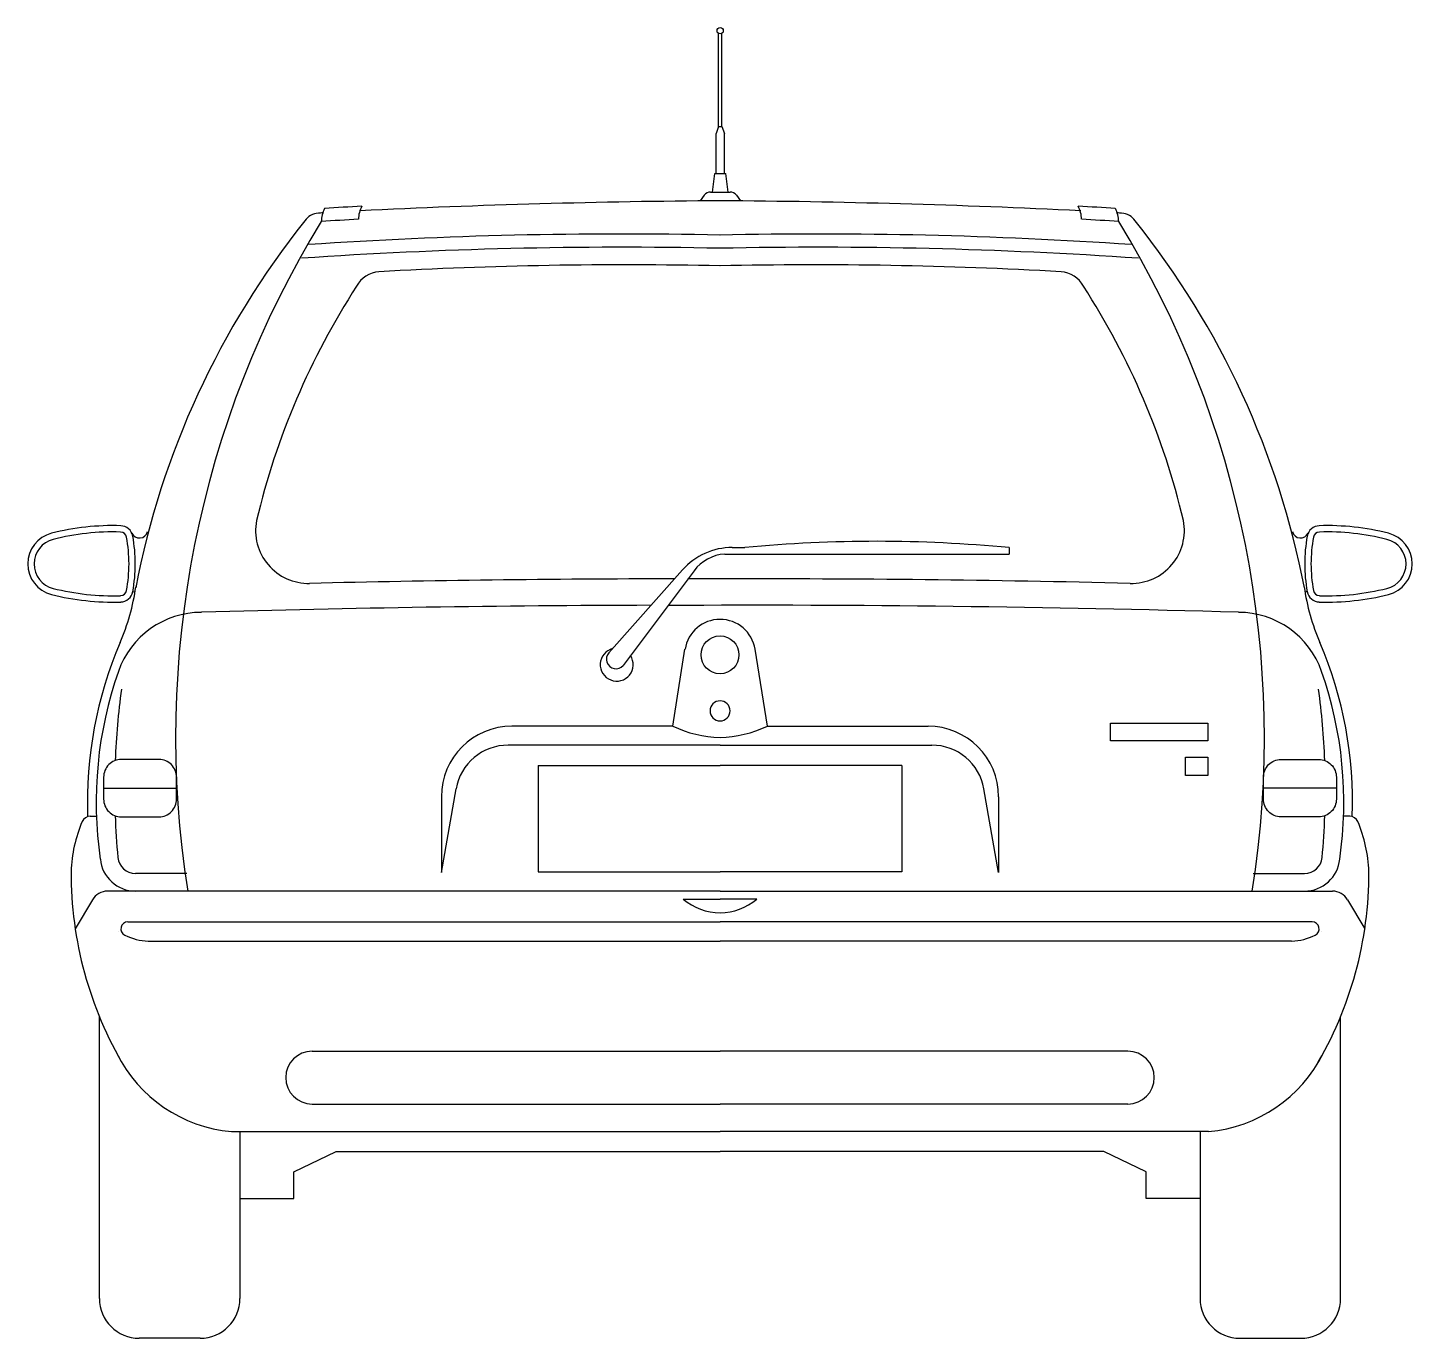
# Model space of a CAD drawing. Extents: x -0.22 to 1.57, y 0 to 1.7.
import ezdxf

# ---------------------------------------------------------------- set-up
doc = ezdxf.new("R2010")
doc.units = 0
doc.header["$MEASUREMENT"] = 0
doc.layers.get('0').update_dxf_attribs({"linetype": 'CONTINUOUS'})

msp = doc.modelspace()

# ---------------------------------------------------------------- linework, layer by layer
at = {"color": 9}
for p, q in [((0.6731, 1.5726), (0.6731, 1.6931)), ((0.6774, 1.5726), (0.6774, 1.6934)), ((0.6731, 1.5726), (0.67, 1.5635)), ((0.6731, 1.5726), (0.6774, 1.5726)), ((0.6774, 1.5726), (0.6805, 1.5635)), ((0.67, 1.5114), (0.67, 1.5635)), ((0.6805, 1.5114), (0.6805, 1.5635)), ((0.6653, 1.4874), (0.6681, 1.5114)), ((0.6681, 1.5114), (0.6824, 1.5114)), ((0.6853, 1.4874), (0.6824, 1.5114)), ((0.6544, 1.4833), (0.6489, 1.4759)), ((0.6625, 1.4874), (0.6881, 1.4874)), ((0.6961, 1.4833), (0.7016, 1.4759)), ((0.6908, 1.0263), (0.7072, 1.0263)), ((1.0503, 1.026), (1.0503, 1.0176)), ((0.6812, 1.0176), (1.0503, 1.0176)), ((0.5306, 0.8894), (0.626, 0.9971)), ((0.6412, 0.996), (0.5491, 0.873)), ((-0.0873, 0.9689), (-0.0845, 0.9684)), ((1.437, 0.9689), (1.4342, 0.9684)), ((0.6135, 0.7944), (0.4048, 0.7944)), ((0.7363, 0.7944), (0.9449, 0.7944)), ((0.6749, 0.7696), (0.3999, 0.7696)), ((0.6749, 0.7696), (0.9498, 0.7696)), ((0.4389, 0.7433), (0.4389, 0.6052)), ((0.4389, 0.7433), (0.6749, 0.7433)), ((0.9108, 0.7433), (0.6749, 0.7433)), ((0.9108, 0.7433), (0.9108, 0.6052)), ((-0.1251, 0.7139), (-0.0304, 0.7139)), ((0.3132, 0.6045), (0.3323, 0.7129)), ((0.3132, 0.7028), (0.3132, 0.6045)), ((1.0365, 0.6045), (1.0174, 0.7129)), ((1.0365, 0.7028), (1.0365, 0.6045)), ((1.4748, 0.7139), (1.3801, 0.7139)), ((-0.017, 0.6032), (-0.0838, 0.6032)), ((0.4389, 0.6052), (0.6749, 0.6052)), ((0.9108, 0.6052), (0.6749, 0.6052)), ((1.3667, 0.6032), (1.4336, 0.6032)), ((-0.0838, 0.5803), (-0.12, 0.5803)), ((1.4336, 0.5803), (1.4697, 0.5803)), ((-0.1397, 0.5691), (-0.1621, 0.5314)), ((0.6271, 0.57), (0.6749, 0.57)), ((0.7226, 0.57), (0.6749, 0.57)), ((1.4894, 0.5691), (1.5118, 0.5314)), ((-0.0936, 0.5405), (0.6749, 0.5405)), ((1.4433, 0.5405), (0.6749, 0.5405)), ((-0.1057, 0.5279), (-0.1057, 0.5279)), ((1.4554, 0.5279), (1.4554, 0.5279)), ((-0.0671, 0.5154), (0.6749, 0.5154)), ((1.4168, 0.5154), (0.6749, 0.5154)), ((0.1455, 0.3726), (0.6749, 0.3726)), ((1.2042, 0.3726), (0.6749, 0.3726)), ((0.1111, 0.3383), (0.1111, 0.3383)), ((1.2386, 0.3383), (1.2386, 0.3383)), ((0.1455, 0.304), (0.6749, 0.304)), ((1.2042, 0.304), (0.6749, 0.304))]:
    msp.add_line(p, q, dxfattribs=at)
for p, q in [((0.6135, 0.7944), (0.6294, 0.8942)), ((0.7363, 0.7944), (0.7203, 0.8942)), ((-0.1424, 0.6775), (-0.1345, 0.6775)), ((1.4922, 0.6775), (1.4842, 0.6775)), ((0.6749, 0.5803), (-0.0838, 0.5803)), ((0.6749, 0.5803), (1.4336, 0.5803)), ((-0.1306, 0.0518), (-0.1306, 0.4172)), ((1.4803, 0.0518), (1.4803, 0.4172)), ((0.0408, 0.2684), (0.6749, 0.2684)), ((0.0518, 0.2684), (0.0518, 0.0518)), ((1.3089, 0.2684), (0.6749, 0.2684)), ((1.2979, 0.2684), (1.2979, 0.0518)), ((0.1217, 0.216), (0.1766, 0.2422)), ((0.1766, 0.2422), (0.6749, 0.2422)), ((1.1731, 0.2422), (0.6749, 0.2422)), ((1.2281, 0.216), (1.1731, 0.2422)), ((0.1217, 0.1813), (0.1217, 0.216)), ((1.2281, 0.1813), (1.2281, 0.216)), ((0.0518, 0.1813), (0.1217, 0.1813)), ((1.2979, 0.1813), (1.2281, 0.1813)), ((0, 0), (-0.0788, 0)), ((1.3497, 0), (1.4285, 0))]:
    msp.add_line(p, q)
for points in [[(1.308, 0.7984), (1.308, 0.7755), (1.1816, 0.7755), (1.1816, 0.7984)], [(1.308, 0.7539), (1.308, 0.7303), (1.2792, 0.7303), (1.2792, 0.7539)]]:
    msp.add_lwpolyline(points, close=True, dxfattribs=at)
for points in [[(-0.1251, 0.7282), (-0.1251, 0.6996, 0.414214), (-0.1022, 0.6767), (-0.0533, 0.6767, 0.414214), (-0.0304, 0.6996), (-0.0304, 0.7282, 0.414214), (-0.0533, 0.7511), (-0.1022, 0.7511, 0.414214)], [(1.4748, 0.7282), (1.4748, 0.6996, -0.414214), (1.452, 0.6767), (1.403, 0.6767, -0.414214), (1.3801, 0.6996), (1.3801, 0.7282, -0.414214), (1.403, 0.7511), (1.452, 0.7511, -0.414214)]]:
    msp.add_lwpolyline(points, format="xyb", close=True, dxfattribs=at)
for centre, radius in [((0.6751, 1.6967), 0.00405), ((0.6749, 0.8869), 0.0246)]:
    msp.add_circle(centre, radius, dxfattribs=at)
for centre, radius, start, end in [((0.7437, -9.4072), 10.8835, 90.36045, 92.82495), ((0.6068, -9.4072), 10.8835, 87.17505, 89.63955), ((0.1549, 1.4372), 0.0229, 93.3864, 145.936), ((0.5934, -5.9729), 7.4459, 93.34187, 93.38638), ((0.1979, 1.4477), 0.0406, 153.0946, 178.021), ((0.7124, -6.9463), 8.4304, 93.41743, 93.7451), ((0.2461, 1.4508), 0.0406, 153.1345, 178.021), ((0.6373, -6.9463), 8.4304, 86.2549, 86.58257), ((1.1036, 1.4508), 0.0406, 1.979, 26.8655), ((1.1518, 1.4477), 0.0406, 1.979, 26.9054), ((0.7563, -5.9729), 7.4459, 86.61362, 86.65813), ((1.1948, 1.4372), 0.0229, 34.064, 86.6136), ((0.9894, 0.7679), 1.0925, 141.3623, 169.1323), ((1.2458, 0.7804), 1.2775, 148.4355, 189.0109), ((0.7105, -6.9344), 8.4018, 93.44579, 93.77467), ((0.6393, -6.9344), 8.4018, 86.22533, 86.55421), ((0.1039, 0.7804), 1.2775, 350.9891, 31.5645), ((0.3604, 0.7679), 1.0925, 10.8677, 38.6377), ((0.5467, -4.5888), 6.0046, 88.77684, 93.96141), ((0.803, -4.5888), 6.0046, 86.03859, 91.22316), ((-0.3666, 1.0156), 0.2861, 336.7707, 351.897), ((1.7163, 1.0156), 0.2861, 188.103, 203.2293), ((0.002, 0.8276), 0.1144, 90, 160.6984), ((0.63, -20.6543), 21.6055, 90.11845, 91.66539), ((0.7198, -20.6543), 21.6055, 88.33461, 90.29793), ((1.3477, 0.8276), 0.1144, 19.3016, 90), ((0.6749, 0.8869), 0.046, 9.0722, 170.9278), ((0.3782, 0.6959), 0.5244, 156.7707, 182.0699), ((0.9715, 0.6959), 0.5244, 357.9301, 23.2293), ((0.3782, 0.6959), 0.513, 160.6984, 188.294), ((0.9715, 0.6959), 0.513, 351.706, 19.3016), ((0.6797, 0.9345), 0.155, 244.7197, 268.2273), ((0.6701, 0.9345), 0.155, 271.7727, 295.2803), ((0.0175, 0.5985), 0.1851, 157.1065, 177.7418), ((-0.1424, 0.6661), 0.0114, 90, 157.1065), ((1.4922, 0.6661), 0.0114, 22.8935, 90), ((1.3322, 0.5985), 0.1851, 2.2582, 22.8935), ((-0.0838, 0.6261), 0.0458, 185.2659, 270), ((1.4336, 0.6261), 0.0458, 270, 354.7341), ((0.323, 0.6037), 0.4904, 179.7534, 210.8715), ((1.0267, 0.6037), 0.4904, 329.1285, 0.2466), ((0.0568, 0.4519), 0.1842, 206.5678, 264.9962), ((1.2929, 0.4519), 0.1842, 275.0038, 333.4322), ((-0.0788, 0.0518), 0.0518, 180, 270), ((0, 0.0518), 0.0518, 270, 0), ((1.3497, 0.0518), 0.0518, 180, 270), ((1.4285, 0.0518), 0.0518, 270, 0)]:
    msp.add_arc(centre, radius, start, end)
for centre, radius, start, end in [((0.6625, 1.4774), 0.01, 90, 143.3498), ((0.6881, 1.4774), 0.01, 36.6502, 90), ((0.547, -4.5569), 5.9899, 88.77408, 93.88584), ((0.8027, -4.5569), 5.9899, 86.11416, 91.22592), ((0.2338, 1.3496), 0.0343, 92.868, 152.8751), ((0.5508, -4.2077), 5.6007, 88.7352, 93.2621), ((0.7989, -4.2077), 5.6007, 86.7379, 91.2648), ((1.1159, 1.3496), 0.0343, 27.1249, 87.132), ((1.0139, 0.8391), 0.9664, 147.0153, 166.7188), ((0.3358, 0.8391), 0.9664, 13.2812, 32.9847), ((0.1408, 1.0483), 0.0687, 169.1893, 271.2366), ((1.2089, 1.0483), 0.0687, 268.7634, 10.8107), ((-0.1827, 1.0049), 0.0409, 104.0726, 255.9274), ((-0.1127, 0.7254), 0.3292, 88.3057, 104.0726), ((-0.1127, 0.7254), 0.321, 88.3057, 104.0726), ((-0.1034, 1.038), 0.00819, 10.5163, 88.3057), ((-0.1034, 1.038), 0.0164, 10.5163, 88.3057), ((-0.0786, 1.0493), 0.0108, 204.3863, 346.2552), ((1.4283, 1.0493), 0.0108, 193.7448, 335.6137), ((1.4531, 1.038), 0.0164, 91.6943, 169.4837), ((1.4531, 1.038), 0.00819, 91.6943, 169.4837), ((1.4624, 0.7254), 0.3292, 75.9274, 91.6943), ((1.4624, 0.7254), 0.321, 75.9274, 91.6943), ((1.5325, 1.0049), 0.0409, 284.0726, 75.9274), ((-0.1827, 1.0049), 0.0328, 104.0726, 255.9274), ((-0.2816, 1.0049), 0.1894, 349.4837, 10.5163), ((-0.2816, 1.0049), 0.1976, 349.4837, 10.5163), ((0.6908, 0.9397), 0.0865, 90, 138.4802), ((0.8773, -0.7897), 1.8239, 84.5573, 95.3521), ((1.6313, 1.0049), 0.1976, 169.4837, 190.5163), ((1.6313, 1.0049), 0.1894, 169.4837, 190.5163), ((1.5325, 1.0049), 0.0328, 284.0726, 75.9274), ((0.6845, 0.9636), 0.0541, 93.5383, 143.2047), ((-0.1127, 1.2845), 0.321, 255.9274, 271.6943), ((0.6318, -19.2923), 20.2778, 90.04549, 91.3833), ((0.6324, -20.8594), 21.845, 89.88855, 89.99766), ((0.7179, -19.2923), 20.2778, 88.6167, 90.12162), ((1.4624, 1.2845), 0.321, 268.3057, 284.0726), ((-0.1127, 1.2845), 0.3292, 255.9274, 271.6943), ((-0.1034, 0.9719), 0.00819, 271.6943, 349.4837), ((-0.1034, 0.9719), 0.0164, 271.6943, 349.4837), ((1.4531, 0.9719), 0.0164, 190.5163, 268.3057), ((1.4531, 0.9719), 0.00819, 190.5163, 268.3057), ((1.4624, 1.2845), 0.3292, 268.3057, 284.0726), ((0.5408, 0.8742), 0.0214, 104.3386, 33.0957), ((0.5399, 0.8812), 0.0124, 138.4802, 318.4802), ((0.858, 0.7129), 0.9688, 172.3255, 177.8215), ((0.6749, 0.8142), 0.013, 90, 270), ((0.6749, 0.8142), 0.013, 270, 90), ((0.6749, 0.8142), 0.013, 270, 90), ((0.4917, 0.7129), 0.9688, 2.1785, 7.6745), ((0.4048, 0.7028), 0.0915, 90, 180), ((0.9449, 0.7028), 0.0915, 0, 90), ((0.3999, 0.701), 0.0687, 90, 170.0081), ((0.9498, 0.701), 0.0687, 9.9919, 90), ((0.858, 0.7129), 0.9688, 182.06, 185.2659), ((0.4917, 0.7129), 0.9688, 354.7341, 357.94), ((-0.0838, 0.6261), 0.0229, 185.2659, 270), ((1.4336, 0.6261), 0.0229, 270, 354.7341), ((-0.12, 0.5574), 0.0229, 90, 149.3839), ((1.4697, 0.5574), 0.0229, 30.6161, 90), ((0.6749, 0.6254), 0.0731, 229.2734, 270), ((0.6749, 0.6254), 0.0731, 270, 310.7266), ((-0.0936, 0.5313), 0.00915, 90, 244.4421), ((1.4433, 0.5313), 0.00915, 295.5579, 90), ((-0.0633, 0.5946), 0.0793, 244.4421, 267.2286), ((1.413, 0.5946), 0.0793, 272.7714, 295.5579), ((0.1455, 0.3383), 0.0343, 90, 180), ((1.2042, 0.3383), 0.0343, 0, 90), ((0.1455, 0.3383), 0.0343, 180, 270), ((1.2042, 0.3383), 0.0343, 270, 0)]:
    msp.add_arc(centre, radius, start, end, dxfattribs=at)

doc.saveas('drawing.dxf')
